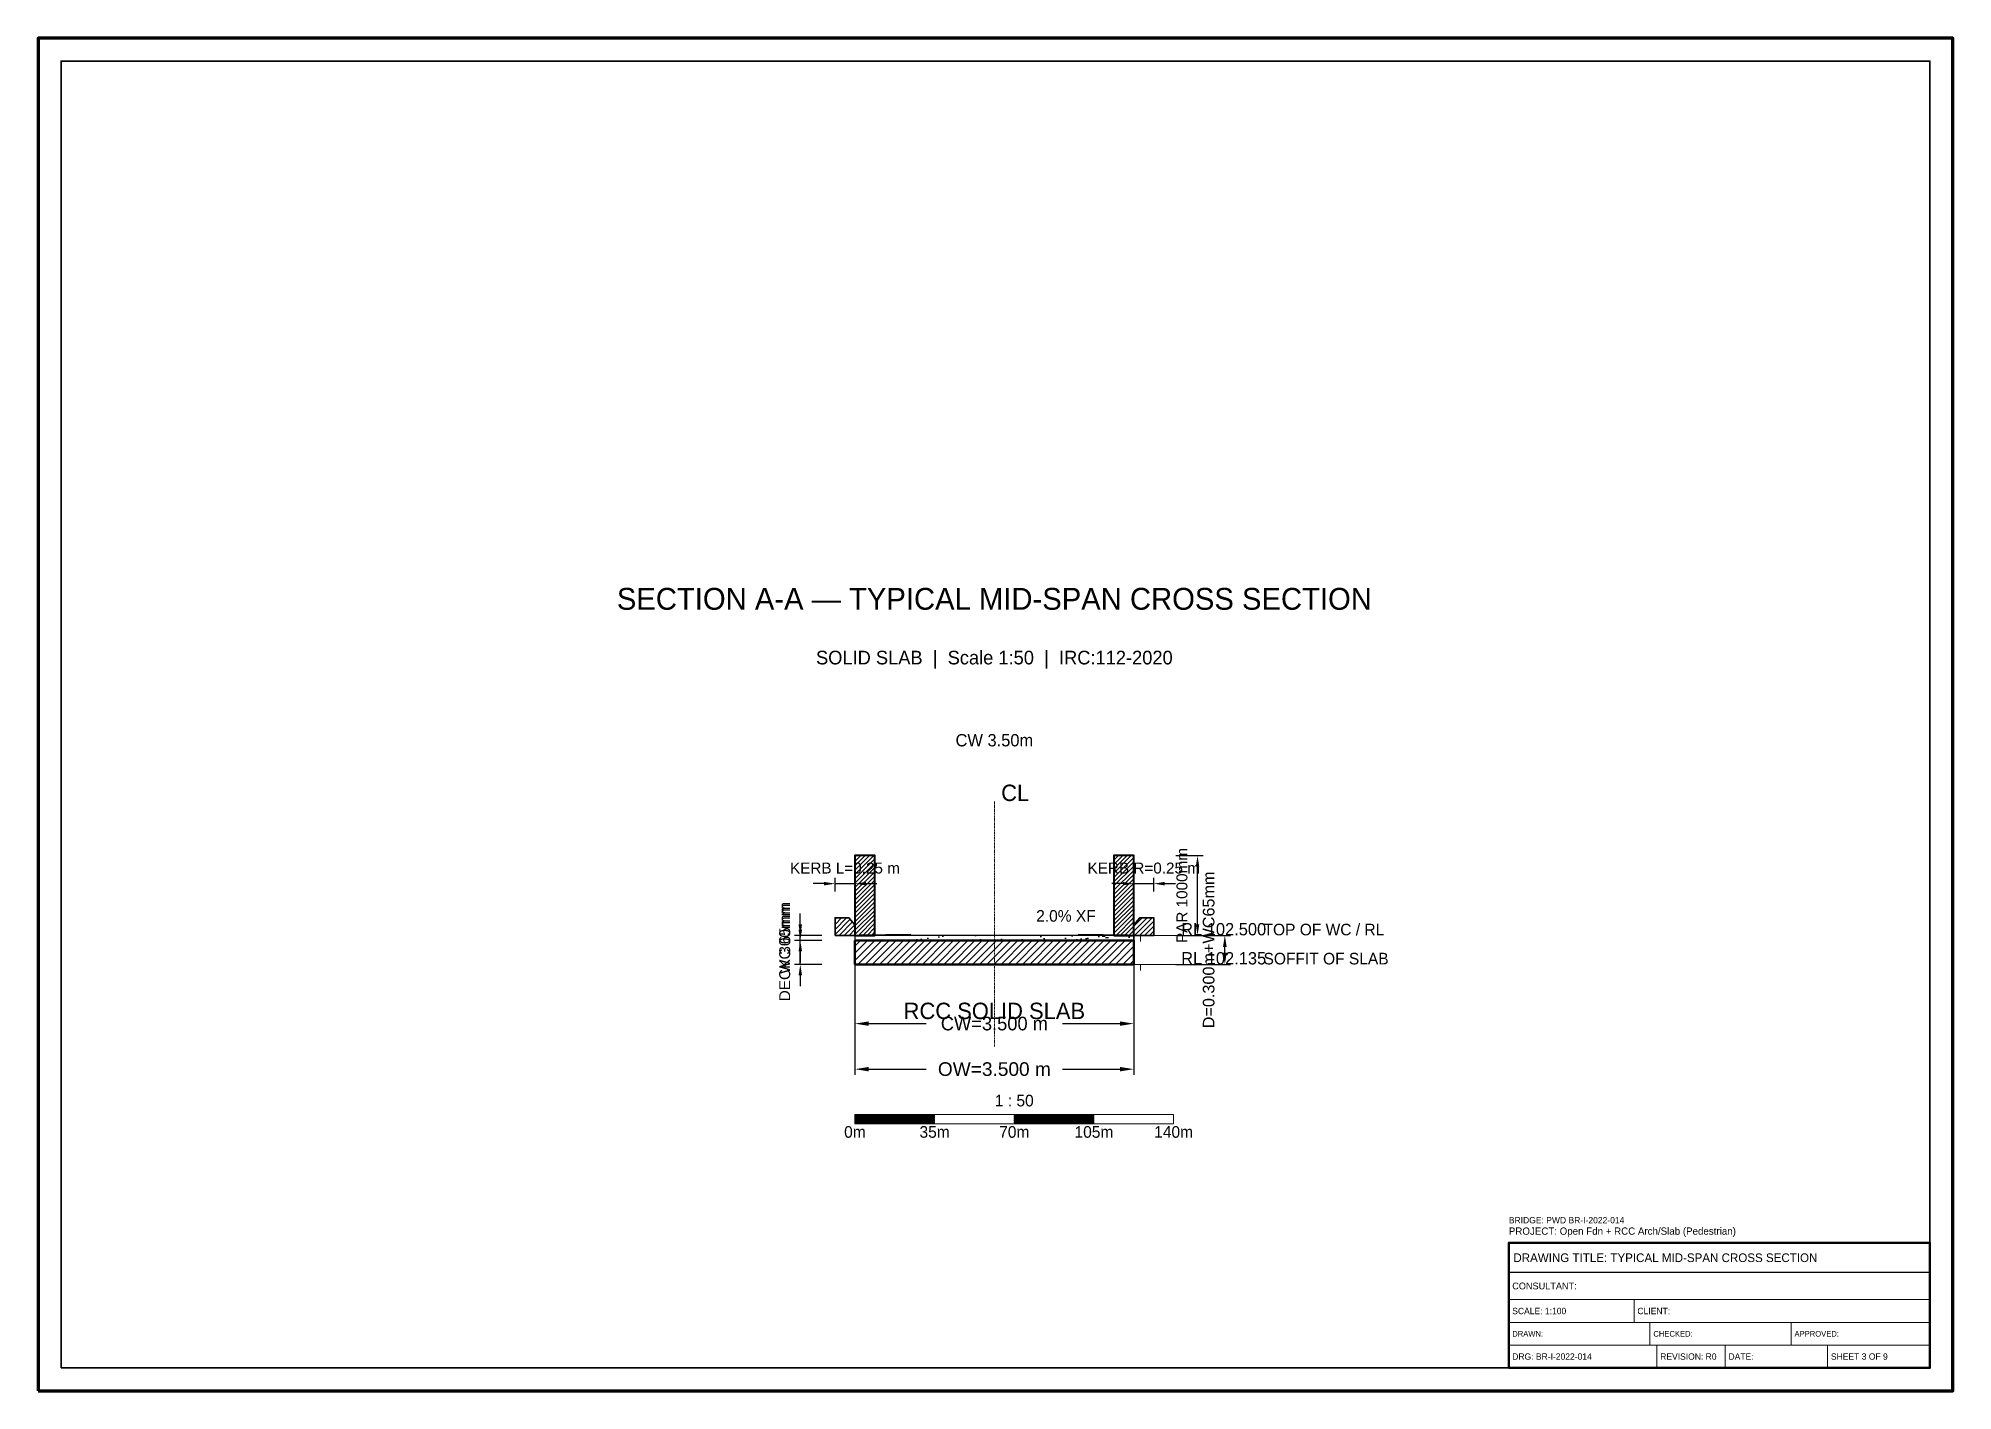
# Model space of a CAD drawing. Header units: metres. Extents: x 0 to 841, y 0 to 594.
import ezdxf
from ezdxf.enums import TextEntityAlignment as Align

# ---------------------------------------------------------------- set-up
doc = ezdxf.new("R2010")
doc.units = ezdxf.units.M
doc.linetypes.add('CENTER', pattern=[1.5, 0.75, -0.25, 0.25, -0.25])
for name, color, linetype, lineweight in [('BORDER-INNER', 7, 'Continuous', 35), ('BORDER-OUTER', 7, 'Continuous', 70), ('DIM-LEVEL', 3, 'Continuous', 18), ('DIM-LINEAR', 3, 'Continuous', 18), ('DIM-SLOPE', 3, 'Continuous', 18), ('STRUC-CENTRE', 6, 'CENTER', 18), ('STRUC-HATCHING', 8, 'Continuous', 18), ('SUPER-DECK', 2, 'Continuous', 50), ('SUPER-KERB', 7, 'Continuous', 25), ('SUPER-PARAPET', 2, 'Continuous', 35), ('SUPER-WEARING', 8, 'Continuous', 25), ('SYM-SCALE', 7, 'Continuous', 13), ('TEXT-GENERAL', 7, 'Continuous', 18), ('TEXT-HEADER', 7, 'Continuous', 25), ('TEXT-LEVEL', 5, 'Continuous', 18), ('TEXT-SPEC', 7, 'Continuous', 13), ('TEXT-TITLE', 7, 'Continuous', 25), ('TITLEBLK-BOX', 7, 'Continuous', 50), ('TITLEBLK-TEXT', 7, 'Continuous', 18)]:
    doc.layers.add(name, color=color, linetype=linetype, lineweight=lineweight)
doc.styles.add('BRIDGE_STD', font='Arial.ttf')
doc.dimstyles.new('BRG_DIM', dxfattribs={"dimtxt": 0.006, "dimasz": 6, "dimexe": 1.25, "dimexo": 0.625, "dimtad": 1, "dimcen": 2.5, "dimazin": 3, "dimtfac": 1, "dimtmove": 0, "dimatfit": 3})
doc.dimstyles.new('pmb100', dxfattribs={"dimtxt": 2.5, "dimasz": 0.9375, "dimexe": 2.5, "dimexo": 2.5, "dimtad": 0, "dimtih": 1, "dimdec": 0, "dimtxsty": 'BRIDGE_STD', "dimcen": 2.5, "dimazin": 3, "dimtfac": 1, "dimtmove": 0, "dimatfit": 3})

# ---------------------------------------------------------------- blocks, each defined once
blk = doc.blocks.new('_CLOSEDFILLED')
at = {"color": 0, "linetype": 'BYBLOCK'}
blk.add_solid([(-1, 0.16), (0, 0), (-1, -0.16)], dxfattribs=at)
blk = doc.blocks.new('*D1')
for p, q in [((358.75, 200), (358.75, 161.225)), ((481.25, 200), (481.25, 161.225)), ((364.75, 161.225), (390, 161.225)), ((450, 161.225), (475.25, 161.225))]:
    blk.add_line(p, q)
at = {"layer": 'Defpoints'}
for p in [(358.75, 200), (481.25, 200), (358.75, 161.225)]:
    blk.add_point(p, dxfattribs=at)
at = {"layer": 'DIM-LINEAR', "xscale": 6, "yscale": 6, "rotation": 180}
blk.add_blockref('_CLOSEDFILLED', (358.75, 161.225), dxfattribs=at)
at = {"layer": 'DIM-LINEAR', "xscale": 6, "yscale": 6}
blk.add_blockref('_CLOSEDFILLED', (481.25, 161.225), dxfattribs=at)
at = {"layer": 'DIM-LINEAR', "color": 3, "insert": (420, 161.225), "char_height": 6, "attachment_point": 5}
blk.add_mtext('CW=3.500 m', dxfattribs=at)

msp = doc.modelspace()

# ---------------------------------------------------------------- hatches: boundary and pattern name
at = {"layer": 'STRUC-HATCHING'}
h = msp.add_hatch(dxfattribs=at)
h.set_pattern_fill('ANSI31', scale=0.42)
h.paths.add_polyline_path([(358.75, 200), (367.5, 200), (367.5, 235), (358.75, 235)])
h = msp.add_hatch(dxfattribs=at)
h.set_pattern_fill('ANSI31', scale=0.42)
h.paths.add_polyline_path([(472.5, 200), (481.25, 200), (481.25, 235), (472.5, 235)])
h = msp.add_hatch(dxfattribs=at)
h.set_pattern_fill('ANSI31', scale=0.49)
h.paths.add_polyline_path([(350, 200), (358.75, 200), (358.75, 204.62), (356.125, 207.7), (350, 207.7)])
h = msp.add_hatch(dxfattribs=at)
h.set_pattern_fill('ANSI31', scale=0.49)
h.paths.add_polyline_path([(481.25, 200), (490, 200), (490, 207.7), (483.875, 207.7), (481.25, 204.62)])
h = msp.add_hatch(dxfattribs=at)
h.set_pattern_fill('ANSI31', scale=0.7)
h.paths.add_polyline_path([(358.75, 187.225), (481.25, 187.225), (481.25, 197.725), (358.75, 197.725)])
at = {"layer": 'SUPER-WEARING'}
h = msp.add_hatch(dxfattribs=at)
h.set_pattern_fill('AR-SAND', scale=0.14)
h.paths.add_polyline_path([(358.75, 197.725), (481.25, 197.725), (481.25, 200), (358.75, 200)])
at = {"layer": 'SYM-SCALE'}
h = msp.add_hatch(dxfattribs=at)
h.set_pattern_fill('SOLID')
h.paths.add_polyline_path([(358.75, 117.225), (393.75, 117.225), (393.75, 121.305), (358.75, 121.305)])
h = msp.add_hatch(dxfattribs=at)
h.set_pattern_fill('SOLID')
h.paths.add_polyline_path([(428.75, 117.225), (463.75, 117.225), (463.75, 121.305), (428.75, 121.305)])

# ---------------------------------------------------------------- linework, layer by layer
at = {"layer": 'BORDER-INNER'}
msp.add_lwpolyline([(10, 10), (831, 10), (831, 584), (10, 584), (10, 10)], dxfattribs=at)
at = {"layer": 'BORDER-OUTER'}
msp.add_lwpolyline([(0, 0), (841, 0), (841, 594), (0, 594), (0, 0)], dxfattribs=at)
at = {"layer": 'DIM-LEVEL'}
for p, q in [((468.05, 200), (500.45, 200)), ((484.25, 200), (484.25, 197.3)), ((468.05, 187.225), (500.45, 187.225)), ((484.25, 187.225), (484.25, 184.525))]:
    msp.add_line(p, q, dxfattribs=at)
at = {"layer": 'DIM-SLOPE', "color": 3}
for p, q in [((383.25, 200.5), (361.2, 200.28)), ((456.75, 200.5), (478.8, 200.28))]:
    msp.add_line(p, q, dxfattribs=at)
at = {"layer": 'STRUC-CENTRE'}
msp.add_line((420, 151.225), (420, 259), dxfattribs=at)
at = {"layer": 'SUPER-DECK', "lineweight": 50}
msp.add_lwpolyline([(358.75, 187.225), (481.25, 187.225), (481.25, 197.725), (358.75, 197.725), (358.75, 187.225)], dxfattribs=at)
at = {"layer": 'SUPER-KERB', "lineweight": 35}
for points in [[(350, 200), (358.75, 200), (358.75, 204.62), (356.125, 207.7), (350, 207.7), (350, 200)], [(481.25, 200), (490, 200), (490, 207.7), (483.875, 207.7), (481.25, 204.62), (481.25, 200)]]:
    msp.add_lwpolyline(points, dxfattribs=at)
at = {"layer": 'SUPER-PARAPET', "lineweight": 40}
for points in [[(358.75, 200), (367.5, 200), (367.5, 235), (358.75, 235), (358.75, 200)], [(472.5, 200), (481.25, 200), (481.25, 235), (472.5, 235), (472.5, 200)]]:
    msp.add_lwpolyline(points, dxfattribs=at)
at = {"layer": 'SUPER-WEARING'}
msp.add_lwpolyline([(358.75, 197.725), (481.25, 197.725), (481.25, 200), (358.75, 200), (358.75, 197.725)], dxfattribs=at)
at = {"layer": 'SYM-SCALE'}
msp.add_lwpolyline([(358.75, 117.225), (498.75, 117.225), (498.75, 121.305), (358.75, 121.305), (358.75, 117.225)], dxfattribs=at)
at = {"layer": 'TITLEBLK-BOX', "lineweight": 50}
msp.add_lwpolyline([(646, 10), (831, 10), (831, 65), (646, 65), (646, 10)], dxfattribs=at)
at = {"layer": 'TITLEBLK-BOX', "lineweight": 30}
msp.add_lwpolyline([(646, 52), (831, 52), (831, 65), (646, 65), (646, 52)], dxfattribs=at)
at = {"layer": 'TITLEBLK-BOX', "lineweight": 18}
for points in [[(646, 40), (831, 40), (831, 52), (646, 52), (646, 40)], [(646, 30), (701, 30), (701, 40), (646, 40), (646, 30)], [(701, 30), (831, 30), (831, 40), (701, 40), (701, 30)], [(646, 20), (708, 20), (708, 30), (646, 30), (646, 20)], [(708, 20), (770, 20), (770, 30), (708, 30), (708, 20)], [(770, 20), (831, 20), (831, 30), (770, 30), (770, 20)], [(646, 10), (711, 10), (711, 20), (646, 20), (646, 10)], [(711, 10), (741, 10), (741, 20), (711, 20), (711, 10)], [(741, 10), (786, 10), (786, 20), (741, 20), (741, 10)], [(786, 10), (831, 10), (831, 20), (786, 20), (786, 10)]]:
    msp.add_lwpolyline(points, dxfattribs=at)

# ---------------------------------------------------------------- texts
at = {"layer": 'DIM-SLOPE', "color": 3}
msp.add_text('2.0% XF', height=5.1, dxfattribs=at).set_placement((438.375, 206))
at = {"layer": 'STRUC-CENTRE'}
msp.add_text('CL', height=7.2, dxfattribs=at).set_placement((423, 259))
at = {"layer": 'TEXT-GENERAL'}
for s, height, p in [('CW 3.50m', 5.4, (420, 283)), ('RCC SOLID SLAB', 7.2, (420, 163.225)), ('1 : 50', 5.1, (428.75, 124.875)), ('0m', 5.1, (358.75, 111.105)), ('35m', 5.1, (393.75, 111.105)), ('70m', 5.1, (428.75, 111.105)), ('105m', 5.1, (463.75, 111.105)), ('140m', 5.1, (498.75, 111.105))]:
    msp.add_text(s, height=height, dxfattribs=at).set_placement(p, align=Align.CENTER)
at = {"layer": 'TEXT-HEADER'}
msp.add_text('SECTION A-A — TYPICAL MID-SPAN CROSS SECTION', height=9.6, dxfattribs=at).set_placement((420, 343), align=Align.CENTER)
at = {"layer": 'TEXT-LEVEL'}
for s, height, p in [('RL 102.500', 5.4, (502.07, 200)), ('TOP OF WC / RL', 5.1, (538.25, 200)), ('RL 102.135', 5.4, (502.07, 187.225)), ('SOFFIT OF SLAB', 5.1, (538.25, 187.225))]:
    msp.add_text(s, height=height, dxfattribs=at).set_placement(p)
at = {"layer": 'TEXT-SPEC'}
msp.add_text('SOLID SLAB  |  Scale 1:50  |  IRC:112-2020', height=6, dxfattribs=at).set_placement((420, 319), align=Align.CENTER)
at = {"layer": 'TEXT-TITLE'}
for s, height, p in [('PROJECT: Open Fdn + RCC Arch/Slab (Pedestrian)', 3.2, (646, 68.5)), ('DRAWING TITLE: TYPICAL MID-SPAN CROSS SECTION', 3.8, (648, 56.5))]:
    msp.add_text(s, height=height, dxfattribs=at).set_placement(p)
at = {"layer": 'TITLEBLK-TEXT'}
for s, height, p in [('BRIDGE: PWD BR-I-2022-014', 2.8, (646, 73.5)), ('CONSULTANT: ', 3, (647.5, 44.5)), ('SCALE: 1:100', 2.8, (647.5, 33.6)), ('CLIENT: ', 2.8, (702.5, 33.6)), ('DRAWN: ', 2.5, (647.5, 23.75)), ('CHECKED: ', 2.5, (709.5, 23.75)), ('APPROVED: ', 2.5, (771.5, 23.75)), ('DRG: BR-I-2022-014', 2.8, (647.5, 13.6)), ('REVISION: R0', 2.8, (712.5, 13.6)), ('DATE: ', 2.8, (742.5, 13.6)), ('SHEET 3 OF 9', 2.8, (787.5, 13.6))]:
    msp.add_text(s, height=height, dxfattribs=at).set_placement(p)

# ---------------------------------------------------------------- dimensions: what is measured, and where the dimension line sits
at = {"layer": 'DIM-LINEAR'}
for base, p1, p2, text, override in [((350, 222.7), (350, 216.7), (358.75, 216.7), 'KERB L=0.25 m', {"dimtxt": 4.8, "dimasz": 4.8, "dimgap": 1.92, "dimclrt": 3}), ((481.25, 222.7), (481.25, 216.7), (490, 216.7), 'KERB R=0.25 m', {"dimtxt": 4.8, "dimasz": 4.8, "dimgap": 1.92, "dimclrt": 3}), ((358.75, 141.225), (358.75, 200), (481.25, 200), 'OW=3.500 m', {"dimtxt": 6, "dimasz": 6, "dimgap": 2.4, "dimclrt": 3})]:
    msp.add_linear_dim(base=base, p1=p1, p2=p2, text=text, dimstyle='pmb100', override=override, dxfattribs=at).render()
for base, p1, p2, text, override in [((509.25, 200), (497.25, 200), (497.25, 235), 'PAR 1000mm', {"dimtxt": 4.8, "dimasz": 4.8, "dimgap": 1.92, "dimclrt": 3}), ((521.25, 187.225), (497.25, 187.225), (497.25, 200), 'D=0.300m+WC65mm', {"dimtxt": 5.1, "dimasz": 5.1, "dimgap": 2.04, "dimclrt": 3}), ((334.75, 197.725), (346.75, 197.725), (346.75, 200), 'WC 65mm', {"dimtxt": 4.8, "dimasz": 4.8, "dimgap": 1.92, "dimclrt": 3}), ((334.75, 187.225), (346.75, 187.225), (346.75, 197.725), 'DECK 300mm', {"dimtxt": 4.8, "dimasz": 4.8, "dimgap": 1.92, "dimclrt": 3})]:
    msp.add_linear_dim(base=base, p1=p1, p2=p2, angle=90, text=text, dimstyle='pmb100', override=override, dxfattribs=at).render()
dim = msp.add_linear_dim(base=(358.75, 161.225), p1=(358.75, 200), p2=(481.25, 200), text='CW=3.500 m', dimstyle='BRG_DIM', override={"dimtxt": 6, "dimasz": 6, "dimgap": 2.4, "dimclrt": 3}, dxfattribs=at)
dim.commit()
dim.dimension.update_dxf_attribs({"geometry": '*D1', "text_midpoint": (420, 161.225)})

doc.saveas('drawing.dxf')
